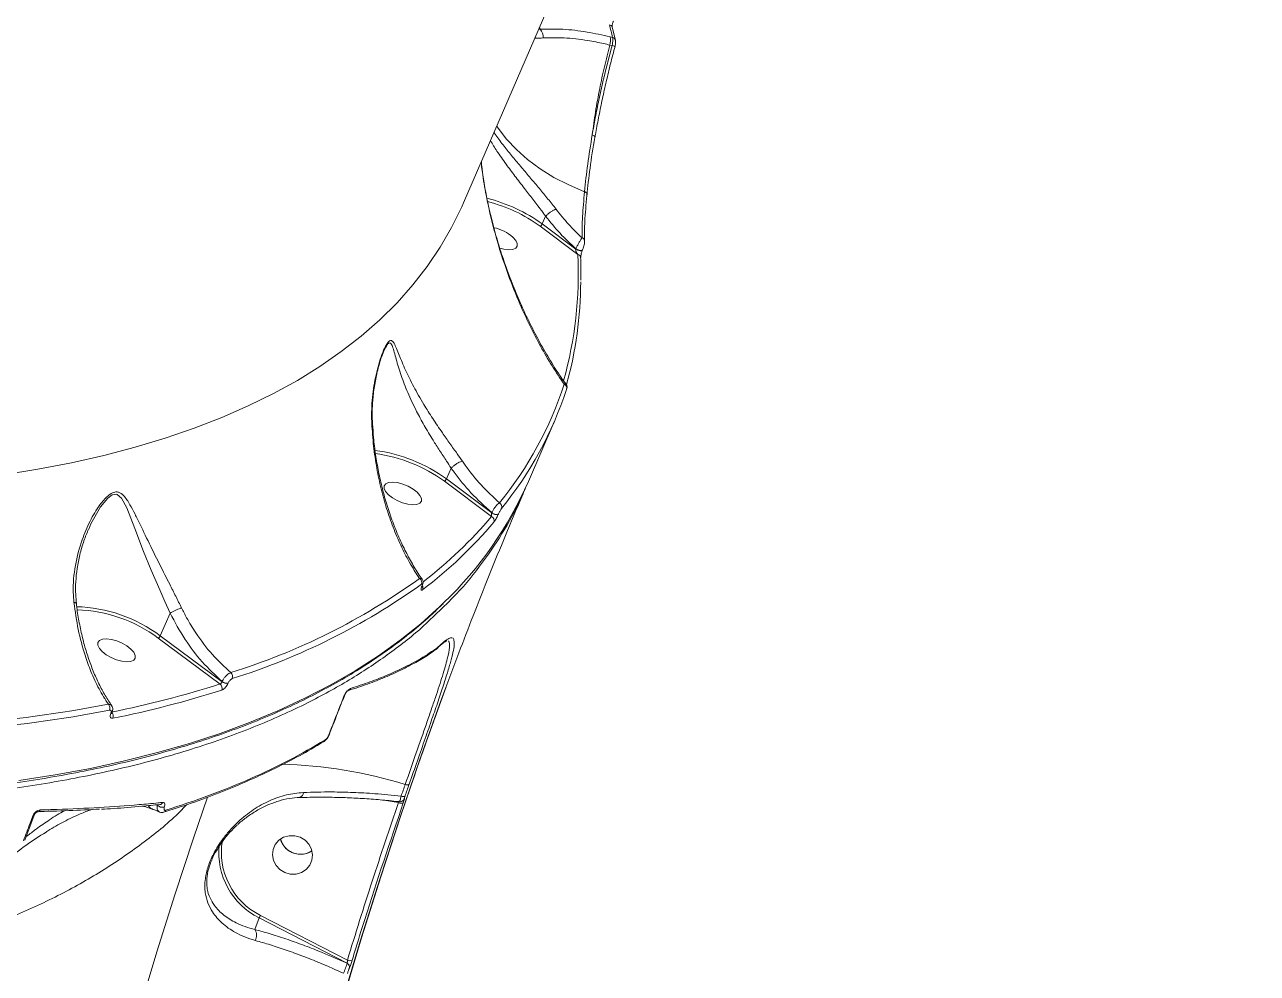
# Model space of a CAD drawing. Header units: millimetres. Extents: x -5550 to 7488, y -4093 to 4627.
# Drawn here: x -2900.5 to -2625.3, y 110.6 to 322.3 of the extents above; entities that cross this region are included whole.
import ezdxf

# ---------------------------------------------------------------- set-up
doc = ezdxf.new("R2010")
doc.units = ezdxf.units.MM
doc.layers.add('DIKOM_ОБЪЕКТ', color=7, linetype='Continuous')

msp = doc.modelspace()

# ---------------------------------------------------------------- linework, layer by layer
at = {"layer": 'DIKOM_ОБЪЕКТ', "color": 7, "linetype": 'Continuous', "lineweight": 15}
for p, q in [((-2802.568, 282.504), (-2686.116, 551.396)), ((-2785.439, 321.268), (-2785.788, 321.249)), ((-2785.439, 321.268), (-2785.586, 321.714)), ((-2769.268, 319.439), (-2769.818, 319.574)), ((-2768.654, 318.85), (-2769.384, 321.72)), ((-2769.906, 317.745), (-2769.4, 317.621)), ((-2768.753, 317.447), (-2768.749, 317.446)), ((-2784.22, 279.536), (-2784.961, 277.825)), ((-2784.215, 279.543), (-2784.22, 279.536)), ((-2785.432, 277.329), (-2777.041, 271.049)), ((-2777.497, 272.239), (-2784.961, 277.825)), ((-2775.533, 274.032), (-2775.527, 274.683)), ((-2777.466, 272.311), (-2777.497, 272.239)), ((-2775.988, 272.003), (-2775.957, 272.075)), ((-2775.957, 272.075), (-2775.941, 272.169)), ((-2820.423, 249.274), (-2820.349, 249.424)), ((-2788.052, 220.401), (-2782.312, 233.655)), ((-2805.305, 223.365), (-2806.361, 220.926)), ((-2805.301, 223.37), (-2805.305, 223.365)), ((-2806.832, 220.429), (-2796.299, 212.582)), ((-2796.246, 213.39), (-2806.361, 220.926)), ((-2796.234, 213.417), (-2796.246, 213.39)), ((-2794.768, 213.11), (-2794.756, 213.137)), ((-2811.825, 197.01), (-2811.862, 196.925)), ((-2811.792, 197.01), (-2811.755, 197.096)), ((-2868.052, 190.975), (-2870.238, 185.928)), ((-2870.708, 185.431), (-2856.887, 175.188)), ((-2856.447, 175.707), (-2870.238, 185.928)), ((-2806.328, 184.782), (-2806.294, 184.777)), ((-2808.287, 183.378), (-2808.297, 183.37)), ((-2808.201, 183.45), (-2808.287, 183.378)), ((-2856.427, 175.753), (-2856.447, 175.707)), ((-2855.117, 175.34), (-2855.097, 175.385)), ((-2881.254, 168.648), (-2881.283, 168.583)), ((-2881.048, 168.735), (-2881.019, 168.801)), ((-2833.809, 162.291), (-2833.791, 162.302)), ((-2820.361, 149.267), (-2817.05, 148.729)), ((-2815.741, 149.634), (-2815.798, 149.503)), ((-2815.744, 149.627), (-2815.798, 149.503)), ((-2815.741, 149.634), (-2815.744, 149.627)), ((-2900.515, 140.349), (-2898.409, 145.956)), ((-2869.484, 146.56), (-2869.466, 146.565)), ((-2849.111, 120.412), (-2848.141, 122.992)), ((-2848.141, 122.992), (-2828.555, 112.911)), ((-2828.477, 113.574), (-2847.865, 123.553)), ((-2828.555, 112.911), (-2828.559, 112.904)), ((-2828.055, 111.754), (-2828.051, 111.761))]:
    msp.add_line(p, q, dxfattribs=at)
at = {"layer": 'DIKOM_ОБЪЕКТ', "color": 7, "linetype": 'Continuous', "lineweight": 15, "flags": 128}
for points in [[(-2775.545, 285.03), (-2779.048, 286.523), (-2782.352, 288.224), (-2785.424, 290.119), (-2788.235, 292.187), (-2790.756, 294.408), (-2792.962, 296.761), (-2794.832, 299.222), (-2795.131, 299.674)], [(-2773.816, 297.715), (-2773.652, 297.656), (-2773.507, 297.587), (-2773.387, 297.512), (-2773.296, 297.433), (-2773.237, 297.352), (-2773.213, 297.274), (-2773.213, 297.273)], [(-2773.213, 297.273), (-2773.225, 297.2), (-2773.271, 297.133)], [(-2775.545, 285.03), (-2775.383, 284.96), (-2775.241, 284.872), (-2775.125, 284.77), (-2775.038, 284.657), (-2774.984, 284.537), (-2774.964, 284.414), (-2774.979, 284.294), (-2775.029, 284.179)], [(-2802.568, 282.504), (-2802.949, 281.639), (-2805.196, 277.062), (-2807.767, 272.632), (-2810.66, 268.352), (-2813.871, 264.227), (-2817.397, 260.26), (-2821.236, 256.455), (-2825.384, 252.815), (-2829.837, 249.345), (-2834.59, 246.046), (-2839.64, 242.923), (-2844.981, 239.977), (-2850.609, 237.212), (-2856.518, 234.631), (-2862.704, 232.236), (-2869.159, 230.028), (-2875.879, 228.011), (-2882.856, 226.185), (-2890.085, 224.553), (-2897.559, 223.116), (-2905.27, 221.876)], [(-2794.429, 272.401), (-2793.561, 272.184), (-2792.469, 272.06), (-2791.56, 272.142), (-2790.906, 272.423), (-2790.561, 272.88), (-2790.552, 273.477), (-2790.881, 274.164), (-2791.521, 274.887)], [(-2775.523, 274.032), (-2775.522, 274.002), (-2775.522, 274)], [(-2777.497, 272.239), (-2777.27, 272.093), (-2777.013, 271.972), (-2776.748, 271.886), (-2776.495, 271.841), (-2776.275, 271.842), (-2776.107, 271.888), (-2776.003, 271.975), (-2775.989, 272)], [(-2777.466, 272.311), (-2777.239, 272.165), (-2776.982, 272.044), (-2776.716, 271.958), (-2776.464, 271.913), (-2776.244, 271.914), (-2776.076, 271.96), (-2775.972, 272.047), (-2775.957, 272.075)], [(-2812.921, 217.988), (-2813.82, 218.688), (-2814.905, 219.308), (-2816.087, 219.797), (-2817.272, 220.117), (-2818.364, 220.241), (-2819.274, 220.159), (-2819.927, 219.878), (-2820.272, 219.421), (-2820.281, 218.824), (-2819.952, 218.137), (-2819.312, 217.414), (-2818.414, 216.714), (-2817.329, 216.094), (-2816.146, 215.605), (-2814.961, 215.285), (-2813.87, 215.161), (-2812.96, 215.243), (-2812.306, 215.524), (-2811.961, 215.981), (-2811.953, 216.578), (-2812.282, 217.266), (-2812.921, 217.988)], [(-2886.216, 209.74), (-2885.732, 210.939), (-2883.592, 214.715), (-2881.977, 216.678), (-2881.007, 217.373), (-2880.115, 217.527), (-2880.104, 217.526), (-2879.859, 217.459), (-2878.876, 216.616), (-2877.726, 214.474), (-2875.916, 209.917), (-2873.955, 204.763), (-2872.247, 200.587), (-2870.374, 196.232), (-2869.215, 193.611), (-2868.049, 190.981), (-2868.048, 190.979), (-2868.048, 190.979)], [(-2806.922, 193.341), (-2807.815, 192.481), (-2812.09, 188.638), (-2816.669, 184.963), (-2821.549, 181.459), (-2826.725, 178.127), (-2832.193, 174.972), (-2837.949, 171.997), (-2843.987, 169.202), (-2850.303, 166.591), (-2856.891, 164.165), (-2863.746, 161.928), (-2870.861, 159.881), (-2878.231, 158.025), (-2885.85, 156.362), (-2893.711, 154.894), (-2901.808, 153.622)], [(-2876.798, 182.991), (-2877.696, 183.691), (-2878.781, 184.31), (-2879.964, 184.8), (-2881.149, 185.119), (-2882.241, 185.243), (-2883.15, 185.162), (-2883.804, 184.881), (-2884.149, 184.423), (-2884.157, 183.827), (-2883.828, 183.139), (-2883.189, 182.416), (-2882.29, 181.716), (-2881.206, 181.097), (-2880.023, 180.607), (-2878.838, 180.287), (-2877.746, 180.163), (-2876.837, 180.245), (-2876.183, 180.526), (-2875.838, 180.984), (-2875.829, 181.58), (-2876.158, 182.268), (-2876.798, 182.991)], [(-2803.571, 182.168), (-2807.58, 171.411), (-2812.277, 158.309), (-2816.833, 145.041), (-2821.245, 131.616), (-2825.512, 118.043), (-2829.628, 104.329), (-2833.593, 90.485), (-2837.403, 76.519), (-2841.056, 62.441), (-2844.549, 48.259), (-2847.881, 33.983), (-2851.048, 19.623), (-2854.05, 5.187), (-2856.883, -9.314), (-2859.547, -23.872), (-2862.039, -38.476), (-2862.907, -43.827)], [(-2862.831, -43.841), (-2861.955, -38.441), (-2859.455, -23.792), (-2856.784, -9.191), (-2853.942, 5.354), (-2850.931, 19.834), (-2847.754, 34.237), (-2844.413, 48.556), (-2840.909, 62.78), (-2837.245, 76.901), (-2833.423, 90.909), (-2829.447, 104.795), (-2825.318, 118.55), (-2821.039, 132.165), (-2816.613, 145.631), (-2812.043, 158.938), (-2807.332, 172.08), (-2806.423, 174.552)], [(-2815.568, 152.787), (-2815.681, 152.463), (-2815.794, 152.139), (-2815.908, 151.815), (-2816.021, 151.491), (-2816.134, 151.167), (-2816.246, 150.843), (-2816.359, 150.519), (-2816.472, 150.194)], [(-2815.589, 150.214), (-2815.476, 150.539), (-2815.363, 150.863), (-2815.25, 151.188), (-2815.137, 151.512), (-2815.024, 151.836), (-2814.911, 152.16), (-2814.797, 152.484), (-2814.684, 152.808)], [(-2859.729, 149.954), (-2862.841, 140.823), (-2866.989, 128.185), (-2871.001, 115.408), (-2874.873, 102.5), (-2878.602, 89.471), (-2882.188, 76.328), (-2885.626, 63.081), (-2888.916, 49.736), (-2892.055, 36.304), (-2895.041, 22.792), (-2897.871, 9.21)], [(-2839.138, 149.872), (-2839.137, 149.872), (-2839.106, 149.875)], [(-2897.731, 146.634), (-2897.724, 146.634), (-2897.71, 146.634)], [(-2836.386, 135.858), (-2836.246, 137.076), (-2836.468, 138.293), (-2837.034, 139.411), (-2837.899, 140.34), (-2838.992, 141.003), (-2840.226, 141.347), (-2841.499, 141.345), (-2842.709, 140.996), (-2843.757, 140.329), (-2844.56, 139.398), (-2845.051, 138.278), (-2845.192, 137.06), (-2844.97, 135.842), (-2844.404, 134.724), (-2843.539, 133.796), (-2842.445, 133.133), (-2841.212, 132.788), (-2839.939, 132.791), (-2838.729, 133.14), (-2837.68, 133.806), (-2836.878, 134.738), (-2836.386, 135.858)]]:
    msp.add_lwpolyline(points, dxfattribs=at)
at = {"layer": 'DIKOM_ОБЪЕКТ', "color": 7, "linetype": 'Continuous', "lineweight": 15}
for centre, radius, start, end in [((-2903.284, 286.894), 137.911, 13.64965, 14.87129), ((-2770.172, 321.486), 0.823, 16.55164, 77.37905), ((-2787.298, 319.571), 2.517, 354.43889, 42.38877), ((-2773.496, 318.834), 3.752, 343.12386, 11.36744), ((-2769.45, 318.635), 0.825, 15.02023, 77.25793), ((-2757.751, 359.517), 43.485, 254.46167, 255.34456), ((-2805.917, 248.79), 35.807, 54.17993, 76.12138), ((-2805.764, 249.144), 34.753, 54.19452, 75.68279), ((-2797.687, 267.793), 9.4, 49.00068, 78.17628), ((-2776.376, 273.952), 0.857, 5.37005, 70.96094), ((-2866.48, 266.781), 89.541, 344.50004, 2.73217), ((-2777.284, 270.196), 0.887, 4.43836, 74.14425), ((-2864.99, 265.406), 88.607, 344.69082, 359.69418), ((-2857.663, 267.273), 81.571, 320.69721, 342.00241), ((-2857.33, 266.151), 81.747, 320.69667, 342.00327), ((-2780.447, 241.22), 0.924, 339.31632, 66.76911), ((-2826.818, 192.884), 34.711, 53.88875, 82.5589), ((-2826.676, 193.218), 33.678, 53.89818, 82.46603), ((-2866.163, 254.761), 85.334, 313.96498, 336.25561), ((-2795.016, 214.719), 1.004, 339.69418, 61.84432), ((-2871.051, 275.569), 97.751, 307.4999, 319.88206), ((-2796.722, 211.66), 1.015, 339.93106, 65.38498), ((-2795.292, 214.383), 1.377, 226.17334, 292.37195), ((-2795.281, 214.409), 1.376, 226.15793, 292.38397), ((-2870.893, 274.631), 98.249, 307.06633, 319.87364), ((-2898.711, 319.122), 148.153, 287.35918, 305.64401), ((-2812.945, 197.825), 1.065, 339.57474, 57.69443), ((-2898.473, 318.116), 148.479, 287.35913, 305.64409), ((-2811.977, 197.09), 0.202, 305.031, 336.60026), ((-2811.951, 197.184), 0.215, 305.93309, 335.66262), ((-2812.599, 196.605), 0.997, 338.16991, 31.28102), ((-2889.714, 160.028), 32.406, 53.05828, 88.67528), ((-2889.701, 160.019), 31.726, 53.22539, 88.3831), ((-2809.164, 183.775), 0.963, 304.23956, 335.65982), ((-2809.15, 183.746), 0.932, 306.3155, 336.20515), ((-2809.003, 183.788), 0.87, 314.36235, 337.10877), ((-3625.343, -822.156), 1000, 0, 90), ((-2855.262, 176.824), 1.169, 338.71884, 49.84583), ((-2926.178, 393.311), 228.864, 281.34829, 287.62346), ((-2925.977, 392.545), 229.486, 281.34945, 287.62254), ((-2857.591, 174.254), 1.169, 338.64256, 53.02526), ((-2855.357, 177.063), 1.74, 231.20656, 277.93595), ((-2855.337, 177.109), 1.74, 231.21096, 277.93155), ((-2828.565, 174.577), 0.891, 287.31146, 334.39929), ((-2945.616, 511.31), 346.569, 269.67698, 280.60507), ((-2882.703, 169.787), 1.232, 338.12071, 45.17604), ((-2829.316, 172.869), 0.276, 303.57094, 334.56294), ((-2945.481, 510.733), 347.338, 269.67688, 280.60484), ((-2881.307, 168.877), 0.295, 274.74932, 331.57955), ((-2881.279, 168.943), 0.296, 274.77245, 330.75123), ((-2881.965, 168.004), 1.237, 338.28093, 40.13138), ((-2834.199, 162.96), 0.774, 301.83082, 338.80738), ((-2832.807, 163.897), 0.248, 302.01141, 334.17671), ((-2845.754, 54.165), 103.138, 72.98144, 88.55671), ((-2815.145, 153.603), 0.919, 242.65003, 300.13153), ((-2870.435, 149.095), 0.816, 274.95329, 336.27094), ((-2839.555, 151.062), 1.269, 290.72942, 356.88805), ((-2816.467, 149.743), 1.169, 240.10972, 293.25396), ((-2816.048, 151.018), 0.926, 242.79742, 299.73902), ((-2898.701, 146.1), 0.324, 274.89675, 334.3915), ((-2897.759, 147.397), 0.765, 273.65453, 336.80197), ((-2871.589, 148.594), 1.373, 203.80199, 249.63219), ((-2869.717, 149.331), 1.653, 223.7688, 283.2349), ((-2869.697, 147.251), 0.724, 288.56298, 340.67734), ((-2840.934, 137.53), 16.227, 173.74694, 243.6293), ((-2840.938, 137.605), 15.666, 170.1642, 243.75564), ((-2841.127, 119.897), 7.666, 151.51703, 156.19286), ((-2851.236, 119.111), 2.492, 332.52924, 31.48245), ((-2829.007, 112.022), 0.989, 344.26454, 63.06398), ((-2829.003, 112.03), 0.989, 344.25845, 63.05015), ((-2827.921, 114.643), 1.204, 242.50891, 294.48848)]:
    msp.add_arc(centre, radius, start, end, dxfattribs=at)
for points, knots in [([(-2769.381, 321.711), (-2769.382, 321.716), (-2769.384, 321.727), (-2769.389, 321.818), (-2769.382, 321.983), (-2769.35, 322.238), (-2769.279, 322.561), (-2769.188, 322.86), (-2769.125, 323.008), (-2769.101, 323.063)], [0, 0, 0, 0, 0.0870222, 0.1928359, 0.3201211, 0.4883309, 0.6760748, 0.8805202, 1, 1, 1, 1]), ([(-2786.618, 319.331), (-2786.549, 319.321), (-2785.997, 319.24), (-2785.355, 319.286), (-2784.793, 319.327)], [0, 0, 0, 0, 0.1253695, 1, 1, 1, 1]), ([(-2769.818, 319.574), (-2771.547, 319.956), (-2775.201, 320.765), (-2780.53, 321.377), (-2783.787, 321.305), (-2785.439, 321.268)], [0, 0, 0, 0, 0.3069761, 0.6484723, 1, 1, 1, 1]), ([(-2784.793, 319.327), (-2783.266, 319.371), (-2780.166, 319.459), (-2775.495, 318.909), (-2772.008, 318.246), (-2770.349, 317.851), (-2769.906, 317.745)], [0, 0, 0, 0, 0.3414949, 0.6929956, 0.9180099, 1, 1, 1, 1]), ([(-2769.268, 319.439), (-2769.26, 319.407), (-2769.221, 319.255), (-2769.198, 318.886), (-2769.248, 318.28), (-2769.349, 317.841), (-2769.4, 317.621)], [0, 0, 0, 0, 0.0819359, 0.3881001, 0.6939517, 1, 1, 1, 1]), ([(-3422.927, 317.776), (-3419.594, 315.306), (-3410.615, 308.652), (-3395.372, 297.996), (-3377.084, 285.915), (-3357.98, 274.026), (-3338.107, 262.38), (-3317.514, 251.023), (-3296.654, 240.205), (-3275.605, 229.951), (-3254.448, 220.271), (-3232.838, 211.01), (-3210.832, 202.217), (-3188.499, 193.935), (-3166.329, 186.347), (-3144.396, 179.462), (-3122.765, 173.275), (-3101.083, 167.684), (-3079.426, 162.736), (-3057.87, 158.463), (-3036.891, 154.96), (-3016.546, 152.221), (-2996.879, 150.223), (-2977.569, 148.933), (-2958.702, 148.387), (-2940.354, 148.605), (-2922.929, 149.583), (-2906.466, 151.298), (-2890.981, 153.715), (-2876.221, 156.871), (-2862.271, 160.79), (-2849.198, 165.474), (-2837.801, 170.597), (-2827.92, 176.016), (-2819.448, 181.636), (-2812.751, 186.803), (-2809.234, 190.278), (-2807.949, 191.548)], [0, 0, 0, 0, 0.0172867, 0.0465704, 0.0758765, 0.1051603, 0.1352946, 0.1654535, 0.1955878, 0.2248713, 0.2541776, 0.2834612, 0.3135956, 0.3437544, 0.3738887, 0.403172, 0.4324779, 0.4617614, 0.4918952, 0.5220535, 0.5521876, 0.5814711, 0.6107773, 0.6400606, 0.670195, 0.7003536, 0.7304878, 0.7597712, 0.7890773, 0.8183608, 0.8484949, 0.8786536, 0.9087878, 0.9342738, 0.9597896, 0.9853053, 1, 1, 1, 1]), ([(-2773.816, 297.715), (-2773.588, 299.397), (-2773.128, 302.782), (-2772.196, 307.879), (-2771.134, 312.891), (-2770.316, 316.122), (-2769.906, 317.745)], [0, 0, 0, 0, 0.2598572, 0.5228367, 0.760229, 1, 1, 1, 1]), ([(-2769.4, 317.621), (-2770.1, 314.947), (-2771.161, 310.895), (-2772.334, 305.527), (-2773.139, 301.539), (-2773.593, 298.978), (-2773.816, 297.715)], [0, 0, 0, 0, 0.395167, 0.5986732, 0.8021659, 1, 1, 1, 1]), ([(-2773.176, 297.271), (-2773.148, 297.439), (-2772.922, 298.803), (-2772.418, 301.475), (-2771.656, 305.271), (-2770.802, 309.152), (-2769.861, 313.066), (-2769.16, 315.838), (-2768.754, 317.287), (-2768.712, 317.435)], [0, 0, 0, 0, 0.0264645, 0.2151998, 0.4052367, 0.5961287, 0.7873677, 0.9782491, 1, 1, 1, 1]), ([(-2768.801, 317.269), (-2768.767, 317.386), (-2768.677, 317.697), (-2768.58, 318.251), (-2768.631, 318.635), (-2768.658, 318.846)], [0, 0, 0, 0, 0.2123037, 0.566779, 1, 1, 1, 1]), ([(-2781.903, 281.131), (-2782.494, 281.884), (-2783.692, 283.411), (-2785.628, 285.746), (-2787.609, 288.092), (-2789.634, 290.473), (-2791.637, 292.859), (-2793.582, 295.276), (-2794.983, 297.089), (-2795.607, 298.039), (-2795.747, 298.252)], [0, 0, 0, 0, 0.1206338, 0.2445027, 0.3706882, 0.4997696, 0.6421406, 0.7876357, 0.952267, 1, 1, 1, 1]), ([(-2773.816, 297.715), (-2774.176, 295.487), (-2774.904, 290.978), (-2775.329, 287.028), (-2775.545, 285.03)], [0, 0, 0, 0, 0.4941641, 1, 1, 1, 1]), ([(-2796.536, 296.431), (-2796.075, 295.663), (-2795.079, 294.004), (-2793.191, 291.332), (-2791.094, 288.532), (-2789.07, 285.91), (-2787.084, 283.36), (-2785.639, 281.453), (-2784.684, 280.193), (-2784.361, 279.725), (-2784.216, 279.543), (-2784.215, 279.543)], [0, 0, 0, 0, 0.1613488, 0.3486098, 0.5042715, 0.6598063, 0.7919731, 0.9240538, 0.9689897, 0.9999322, 1, 1, 1, 1]), ([(-2775.029, 284.179), (-2774.816, 286.17), (-2774.385, 290.2), (-2773.646, 294.804), (-2773.271, 297.133)], [0, 0, 0, 0, 0.4941774, 1, 1, 1, 1]), ([(-2798.571, 291.732), (-2798.544, 291.387), (-2798.377, 289.259), (-2797.748, 285.516), (-2796.76, 280.527), (-2795.126, 274.085), (-2792.9, 267.157), (-2790.201, 260.393), (-2787.767, 255.104), (-2785.37, 250.497), (-2782.824, 246.111), (-2780.997, 243.417), (-2780.083, 242.069)], [0, 0, 0, 0, 0.0168019, 0.1036768, 0.1898139, 0.2759766, 0.4511578, 0.5834953, 0.6869938, 0.7904933, 0.8952459, 1, 1, 1, 1]), ([(-2779.659, 242.064), (-2780.032, 242.573), (-2781.242, 244.227), (-2783.191, 247.31), (-2785.518, 251.317), (-2787.764, 255.646), (-2789.839, 260.074), (-2791.753, 264.649), (-2793.459, 269.259), (-2794.982, 274.009), (-2796.268, 278.727), (-2797.286, 283.183), (-2798.036, 287.277), (-2798.462, 290.005), (-2798.596, 291.435), (-2798.614, 291.632)], [0, 0, 0, 0, 0.0411083, 0.1334991, 0.2279612, 0.3244852, 0.4230749, 0.5113762, 0.604995, 0.6944351, 0.7799367, 0.8622309, 0.9296943, 0.9903168, 1, 1, 1, 1]), ([(-2775.545, 285.03), (-2775.712, 283.115), (-2776.052, 279.236), (-2776.082, 276.266), (-2776.097, 274.762)], [0, 0, 0, 0, 0.4937301, 1, 1, 1, 1]), ([(-2775.571, 274.403), (-2775.557, 275.679), (-2775.527, 278.494), (-2775.205, 282.169), (-2775.029, 284.179)], [0, 0, 0, 0, 0.4529582, 1, 1, 1, 1]), ([(-2784.215, 279.543), (-2784.06, 279.703), (-2783.763, 280.009), (-2783.201, 280.452), (-2782.65, 280.811), (-2782.227, 281.023), (-2781.996, 281.105), (-2781.917, 281.127), (-2781.903, 281.131)], [0, 0, 0, 0, 0.2351048, 0.4472023, 0.6592715, 0.8713703, 0.9763828, 1, 1, 1, 1]), ([(-2776.097, 274.762), (-2777.117, 275.735), (-2779.17, 277.691), (-2780.989, 279.98), (-2781.903, 281.131)], [0, 0, 0, 0, 0.4973122, 1, 1, 1, 1]), ([(-2784.22, 279.536), (-2783.174, 278.234), (-2781.069, 275.613), (-2778.672, 273.416), (-2777.466, 272.311)], [0, 0, 0, 0, 0.4967596, 1, 1, 1, 1]), ([(-2785.432, 277.329), (-2785.425, 277.331), (-2785.403, 277.338), (-2785.344, 277.364), (-2785.25, 277.43), (-2785.135, 277.545), (-2785.031, 277.683), (-2784.984, 277.777), (-2784.961, 277.825)], [0, 0, 0, 0, 0.0459186, 0.1413936, 0.356095, 0.5706735, 0.7855327, 1, 1, 1, 1]), ([(-2776.097, 274.762), (-2776.18, 274.637), (-2776.347, 274.388), (-2776.695, 273.794), (-2777.054, 273.136), (-2777.314, 272.625), (-2777.436, 272.372), (-2777.466, 272.311)], [0, 0, 0, 0, 0.2421019, 0.4844636, 0.7176672, 0.9314141, 1, 1, 1, 1]), ([(-2775.898, 272.236), (-2775.868, 272.309), (-2775.781, 272.525), (-2775.667, 272.935), (-2775.56, 273.454), (-2775.514, 273.792), (-2775.523, 273.986), (-2775.524, 274)], [0, 0, 0, 0, 0.1192068, 0.352872, 0.6126611, 0.9716805, 1, 1, 1, 1]), ([(-2777.497, 272.239), (-2777.504, 272.218), (-2777.519, 272.174), (-2777.525, 272.059), (-2777.495, 271.872), (-2777.396, 271.602), (-2777.24, 271.311), (-2777.105, 271.133), (-2777.041, 271.049)], [0, 0, 0, 0, 0.0437526, 0.0954406, 0.2159794, 0.4188111, 0.7240693, 1, 1, 1, 1]), ([(-2776.399, 270.27), (-2776.4, 270.287), (-2776.401, 270.337), (-2776.385, 270.563), (-2776.325, 270.92), (-2776.222, 271.339), (-2776.114, 271.682), (-2776.032, 271.903), (-2775.995, 271.984), (-2775.988, 272)], [0, 0, 0, 0, 0.1005893, 0.2831153, 0.524932, 0.7134145, 0.8572577, 0.9731327, 1, 1, 1, 1]), ([(-2776.345, 265.251), (-2776.333, 266.479), (-2776.317, 268.139), (-2776.383, 269.826), (-2776.4, 270.264)], [0, 0, 0, 0, 0.7399905, 1, 1, 1, 1]), ([(-2802.807, 224.909), (-2803.183, 225.446), (-2804.094, 226.746), (-2805.614, 228.874), (-2807.485, 231.53), (-2809.483, 234.472), (-2811.685, 237.948), (-2813.769, 241.615), (-2815.577, 245.324), (-2816.735, 248.116), (-2817.5, 250.07), (-2818.03, 251.224), (-2818.523, 251.862), (-2819.069, 251.831), (-2819.701, 251.093), (-2820.428, 249.618), (-2821.148, 247.657), (-2822.03, 244.591), (-2822.823, 240.412), (-2823.122, 236.325), (-2823.047, 233.944), (-2823.028, 233.334)], [0, 0, 0, 0, 0.0311471, 0.0753854, 0.120735, 0.1821148, 0.2453881, 0.3302579, 0.4176073, 0.5065781, 0.5523806, 0.5980984, 0.6383973, 0.6670931, 0.6962045, 0.7286734, 0.7668127, 0.8059862, 0.8877655, 0.9712473, 1, 1, 1, 1]), ([(-2820.349, 249.424), (-2820.156, 249.851), (-2819.804, 250.631), (-2819.428, 251.09), (-2819.108, 251.315), (-2818.76, 251.259), (-2818.39, 250.492), (-2818.007, 249.231), (-2817.441, 247.106), (-2816.548, 244.143), (-2815.055, 240.225), (-2813.294, 236.467), (-2811.352, 232.888), (-2809.585, 229.954), (-2807.889, 227.268), (-2806.471, 225.21), (-2805.687, 223.853), (-2805.302, 223.371), (-2805.301, 223.37)], [0, 0, 0, 0, 0.0374327, 0.0683723, 0.0744772, 0.1115172, 0.1654793, 0.2274118, 0.2894594, 0.4173628, 0.5375129, 0.6603487, 0.7465074, 0.8347488, 0.8957, 0.9579741, 0.9999654, 1, 1, 1, 1]), ([(-2822.853, 233.232), (-2822.892, 233.992), (-2822.988, 235.835), (-2822.822, 238.768), (-2822.413, 242.018), (-2821.838, 244.808), (-2821.251, 246.962), (-2820.802, 248.331), (-2820.527, 249.006), (-2820.417, 249.274)], [0, 0, 0, 0, 0.1341477, 0.3251332, 0.5216078, 0.7227626, 0.842474, 0.9375358, 1, 1, 1, 1]), ([(-3303.626, 245.246), (-3301.843, 244.334), (-3296.673, 241.687), (-3288.043, 237.39), (-3277.713, 232.394), (-3267.304, 227.515), (-3256.825, 222.756), (-3246.283, 218.121), (-3235.687, 213.612), (-3225.043, 209.235), (-3214.361, 204.99), (-3203.649, 200.883), (-3192.914, 196.915), (-3182.164, 193.09), (-3171.408, 189.411), (-3160.653, 185.881), (-3149.908, 182.502), (-3139.181, 179.276), (-3128.48, 176.207), (-3117.812, 173.296), (-3107.186, 170.546), (-3096.61, 167.959), (-3086.092, 165.536), (-3075.639, 163.28), (-3065.26, 161.192), (-3054.962, 159.275), (-3044.753, 157.528), (-3034.641, 155.954), (-3024.632, 154.554), (-3014.736, 153.329), (-3004.958, 152.279), (-2995.307, 151.406), (-2985.79, 150.711), (-2976.413, 150.194), (-2967.184, 149.855), (-2958.11, 149.694), (-2949.197, 149.713), (-2940.453, 149.91), (-2931.883, 150.286), (-2923.494, 150.841), (-2915.293, 151.574), (-2907.285, 152.485), (-2899.477, 153.573), (-2891.875, 154.837), (-2884.483, 156.277), (-2877.308, 157.892), (-2870.356, 159.68), (-2863.631, 161.641), (-2857.138, 163.772), (-2850.884, 166.073), (-2844.872, 168.541), (-2839.106, 171.175), (-2833.593, 173.974), (-2828.336, 176.934), (-2823.339, 180.054), (-2818.605, 183.329), (-2814.147, 186.765), (-2810.303, 190.014), (-2808.068, 192.185), (-2807.123, 193.102)], [0, 0, 0, 0, 0.0093527, 0.0271224, 0.0448922, 0.0626619, 0.0804318, 0.0982017, 0.1159714, 0.133741, 0.151511, 0.1692809, 0.1870509, 0.2048207, 0.2225907, 0.2403613, 0.2581319, 0.2759024, 0.2936736, 0.3114446, 0.329216, 0.3469881, 0.3647602, 0.3825327, 0.4003057, 0.4180794, 0.4358532, 0.4536276, 0.4714028, 0.4891785, 0.5069547, 0.5247319, 0.5425096, 0.5602879, 0.5780673, 0.5958473, 0.6136284, 0.63141, 0.6491928, 0.6669766, 0.684761, 0.7025465, 0.7203328, 0.7381198, 0.7559076, 0.7736956, 0.791484, 0.8092722, 0.8270599, 0.8448465, 0.8626315, 0.8804144, 0.8981938, 0.9159693, 0.9337396, 0.9515036, 0.9692605, 0.9870089, 1, 1, 1, 1]), ([(-2779.641, 242.076), (-2779.648, 242.095), (-2779.688, 242.203), (-2779.854, 242.184), (-2780.029, 242.096), (-2780.083, 242.069)], [0, 0, 0, 0, 0.13353, 0.7354487, 1, 1, 1, 1]), ([(-2779.558, 240.961), (-2779.544, 241.004), (-2779.507, 241.119), (-2779.476, 241.23), (-2779.446, 241.414), (-2779.444, 241.61), (-2779.488, 241.852), (-2779.584, 242.008), (-2779.635, 242.092)], [0, 0, 0, 0, 0.1647838, 0.4319667, 0.5494552, 0.6636527, 0.8215165, 1, 1, 1, 1]), ([(-3376.513, 232.11), (-3371.342, 228.786), (-3361.002, 222.14), (-3344.91, 212.451), (-3328.421, 202.995), (-3310.938, 193.496), (-3292.524, 184.046), (-3273.2, 174.726), (-3253.436, 165.788), (-3233.282, 157.289), (-3212.8, 149.273), (-3192.655, 142.003), (-3172.915, 135.471), (-3153.637, 129.655), (-3134.288, 124.391), (-3114.933, 119.729), (-3095.641, 115.701), (-3076.426, 112.328), (-3057.375, 109.657), (-3038.474, 107.712), (-3020.024, 106.547), (-3002.46, 106.178), (-2985.887, 106.559), (-2970.308, 107.622), (-2955.275, 109.385), (-2940.864, 111.867), (-2927.139, 115.068), (-2914.477, 118.893), (-2902.876, 123.29), (-2892.319, 128.209), (-2882.536, 133.735), (-2873.702, 139.931), (-2867.639, 144.804), (-2864.871, 147.752), (-2864.405, 148.248)], [0, 0, 0, 0, 0.0290611, 0.0581217, 0.0874721, 0.1168222, 0.149268, 0.1817389, 0.2141842, 0.2475864, 0.2810158, 0.3144171, 0.3458425, 0.3772909, 0.4087157, 0.4410475, 0.4734053, 0.5057366, 0.5392378, 0.5727389, 0.6067209, 0.6407033, 0.6726199, 0.7045617, 0.7364787, 0.7693259, 0.8021996, 0.8350472, 0.8663867, 0.897749, 0.9290887, 0.9612736, 0.9934829, 1, 1, 1, 1]), ([(-2823.028, 233.334), (-2822.917, 231.641), (-2822.693, 228.232), (-2821.956, 223.365), (-2820.975, 218.708), (-2819.753, 214.311), (-2818.29, 210.088), (-2816.596, 206.1), (-2814.642, 202.236), (-2813.152, 199.927), (-2812.376, 198.725)], [0, 0, 0, 0, 0.1236823, 0.2488953, 0.3689549, 0.490741, 0.6125449, 0.7380536, 0.8635704, 1, 1, 1, 1]), ([(-2822.867, 233.224), (-2822.864, 233.228), (-2822.839, 233.259), (-2822.914, 233.296), (-2823.001, 233.325), (-2823.028, 233.334)], [0, 0, 0, 0, 0.0994856, 0.7231646, 1, 1, 1, 1]), ([(-2811.755, 198.56), (-2811.826, 198.655), (-2812.531, 199.593), (-2813.769, 201.616), (-2815.449, 204.631), (-2816.988, 207.896), (-2818.389, 211.357), (-2819.628, 214.984), (-2820.683, 218.724), (-2821.545, 222.519), (-2822.2, 226.335), (-2822.646, 229.897), (-2822.784, 232.209), (-2822.844, 233.225)], [0, 0, 0, 0, 0.0116832, 0.1157061, 0.2200419, 0.324565, 0.4291373, 0.5335498, 0.6359239, 0.7356409, 0.8324519, 0.9263576, 1, 1, 1, 1]), ([(-2805.305, 223.365), (-2805.088, 223.058), (-2803.711, 221.121), (-2800.826, 217.566), (-2797.819, 214.849), (-2796.234, 213.417)], [0, 0, 0, 0, 0.0814762, 0.5156588, 1, 1, 1, 1]), ([(-2802.807, 224.909), (-2802.822, 224.906), (-2802.942, 224.884), (-2803.235, 224.787), (-2803.745, 224.535), (-2804.31, 224.184), (-2804.864, 223.776), (-2805.156, 223.506), (-2805.301, 223.37)], [0, 0, 0, 0, 0.025977, 0.209596, 0.4071865, 0.6048303, 0.8024182, 1, 1, 1, 1]), ([(-2794.542, 215.604), (-2795.933, 216.9), (-2798.66, 219.442), (-2801.298, 222.748), (-2802.6, 224.612), (-2802.807, 224.909)], [0, 0, 0, 0, 0.466535, 0.9150106, 1, 1, 1, 1]), ([(-2806.832, 220.429), (-2806.824, 220.432), (-2806.802, 220.439), (-2806.743, 220.467), (-2806.65, 220.531), (-2806.535, 220.646), (-2806.431, 220.784), (-2806.385, 220.878), (-2806.361, 220.926)], [0, 0, 0, 0, 0.0535795, 0.1414289, 0.3560318, 0.5706536, 0.7855342, 1, 1, 1, 1]), ([(-2865.495, 192.167), (-2865.928, 193.039), (-2866.803, 194.799), (-2868.437, 198.006), (-2870.341, 201.754), (-2872.581, 206.271), (-2874.402, 210.06), (-2875.885, 213.121), (-2877.065, 215.356), (-2878.204, 217.134), (-2879.242, 217.913), (-2880.096, 218.076), (-2880.896, 217.935), (-2882.254, 216.998), (-2884.056, 214.862), (-2886.016, 211.508), (-2887.943, 206.968), (-2889.359, 201.641), (-2889.795, 196.903), (-2889.566, 194.145), (-2889.506, 193.418)], [0, 0, 0, 0, 0.0440594, 0.0889557, 0.162484, 0.2382048, 0.3352443, 0.385265, 0.4352586, 0.4935526, 0.5321359, 0.5402075, 0.5665594, 0.5927407, 0.6382703, 0.7076019, 0.778724, 0.8710053, 0.9660358, 1, 1, 1, 1]), ([(-2807.949, 191.548), (-2806.945, 192.484), (-2803.606, 195.603), (-2798.896, 201.323), (-2793.83, 208.688), (-2790.567, 214.558), (-2789.118, 218.047), (-2788.786, 218.844)], [0, 0, 0, 0, 0.1170032, 0.389422, 0.6549822, 0.9211428, 1, 1, 1, 1]), ([(-2803.584, 182.118), (-2802.531, 184.877), (-2800.294, 190.741), (-2796.824, 199.473), (-2793.198, 208.333), (-2790.496, 214.743), (-2789.005, 218.194), (-2788.734, 218.822)], [0, 0, 0, 0, 0.2170877, 0.4613254, 0.7043809, 0.9462058, 1, 1, 1, 1]), ([(-2794.542, 215.604), (-2794.635, 215.54), (-2794.837, 215.403), (-2795.212, 215.01), (-2795.6, 214.511), (-2795.962, 213.956), (-2796.143, 213.598), (-2796.234, 213.417)], [0, 0, 0, 0, 0.1847986, 0.3988242, 0.6012667, 0.7990344, 1, 1, 1, 1]), ([(-2796.246, 213.39), (-2796.26, 213.352), (-2796.279, 213.304), (-2796.307, 213.194), (-2796.332, 213.056), (-2796.342, 212.873), (-2796.331, 212.708), (-2796.309, 212.623), (-2796.299, 212.582)], [0, 0, 0, 0, 0.1271739, 0.1624872, 0.3402994, 0.5454201, 0.7831356, 1, 1, 1, 1]), ([(-2795.769, 211.312), (-2795.72, 211.375), (-2795.615, 211.51), (-2795.407, 211.845), (-2795.179, 212.254), (-2794.954, 212.696), (-2794.83, 212.972), (-2794.768, 213.11)], [0, 0, 0, 0, 0.189018, 0.4045245, 0.6068288, 0.8033812, 1, 1, 1, 1]), ([(-2794.756, 213.137), (-2794.714, 213.231), (-2794.63, 213.418), (-2794.477, 213.719), (-2794.32, 214), (-2794.178, 214.232), (-2794.107, 214.326), (-2794.074, 214.37)], [0, 0, 0, 0, 0.1951507, 0.390187, 0.5933176, 0.811129, 1, 1, 1, 1]), ([(-2888.936, 193.187), (-2889.01, 193.839), (-2889.19, 195.442), (-2889.143, 198.05), (-2888.846, 201.022), (-2888.221, 204.084), (-2887.38, 207.04), (-2886.603, 208.892), (-2886.243, 209.751)], [0, 0, 0, 0, 0.1150022, 0.282916, 0.4593005, 0.642636, 0.8342535, 1, 1, 1, 1]), ([(-2811.779, 198.541), (-2811.82, 198.599), (-2811.926, 198.75), (-2812.171, 198.763), (-2812.347, 198.73), (-2812.376, 198.725)], [0, 0, 0, 0, 0.3460443, 0.89525, 1, 1, 1, 1]), ([(-2811.756, 197.104), (-2811.698, 197.249), (-2811.589, 197.521), (-2811.543, 197.904), (-2811.586, 198.272), (-2811.713, 198.463), (-2811.764, 198.541)], [0, 0, 0, 0, 0.3072501, 0.5744485, 0.8283208, 1, 1, 1, 1]), ([(-2811.862, 196.925), (-2811.885, 196.868), (-2811.966, 196.672), (-2812.043, 196.395), (-2812.039, 196.17), (-2811.93, 196.077), (-2811.764, 196.178), (-2811.674, 196.234)], [0, 0, 0, 0, 0.0796014, 0.2757143, 0.4707563, 0.7105301, 1, 1, 1, 1]), ([(-2811.947, 197.454), (-2811.886, 197.49), (-2811.777, 197.555), (-2811.708, 197.492), (-2811.708, 197.349), (-2811.757, 197.173), (-2811.809, 197.048), (-2811.825, 197.01)], [0, 0, 0, 0, 0.3025674, 0.5346731, 0.7254546, 0.9170573, 1, 1, 1, 1]), ([(-2811.889, 196.734), (-2811.888, 196.74), (-2811.885, 196.753), (-2811.858, 196.852), (-2811.815, 196.954), (-2811.792, 197.011)], [0, 0, 0, 0, 0.2959996, 0.6044897, 1, 1, 1, 1]), ([(-2889.506, 193.418), (-2889.224, 191.378), (-2888.653, 187.249), (-2887.273, 182.128), (-2885.678, 177.74), (-2883.967, 174.02), (-2882.548, 171.786), (-2881.834, 170.661)], [0, 0, 0, 0, 0.2308698, 0.467173, 0.6265668, 0.81199, 1, 1, 1, 1]), ([(-2889.506, 193.418), (-2889.455, 193.41), (-2889.307, 193.386), (-2889.098, 193.315), (-2888.962, 193.238), (-2888.99, 193.178), (-2888.992, 193.174)], [0, 0, 0, 0, 0.1672784, 0.4859209, 0.9626108, 1, 1, 1, 1]), ([(-2881.071, 170.375), (-2881.314, 170.714), (-2882.085, 171.787), (-2883.267, 173.863), (-2884.604, 176.57), (-2885.798, 179.501), (-2886.839, 182.605), (-2887.72, 185.854), (-2888.412, 189.23), (-2888.827, 191.682), (-2888.958, 193.022), (-2888.973, 193.175)], [0, 0, 0, 0, 0.060902, 0.1931488, 0.3255826, 0.4582651, 0.5909146, 0.7220771, 0.8528028, 0.9831292, 1, 1, 1, 1]), ([(-2868.048, 190.979), (-2868.049, 190.979), (-2868.051, 190.977), (-2868.052, 190.975), (-2868.052, 190.975)], [0, 0, 0, 0, 0.6147935, 1, 1, 1, 1]), ([(-2868.052, 190.975), (-2866.987, 188.994), (-2864.901, 185.118), (-2860.956, 179.966), (-2857.949, 177.169), (-2856.427, 175.753)], [0, 0, 0, 0, 0.3403217, 0.6660435, 1, 1, 1, 1]), ([(-2865.495, 192.167), (-2865.519, 192.16), (-2865.61, 192.133), (-2865.867, 192.047), (-2866.327, 191.865), (-2866.935, 191.587), (-2867.547, 191.276), (-2867.881, 191.078), (-2868.048, 190.979)], [0, 0, 0, 0, 0.0380573, 0.1491853, 0.3619187, 0.5745885, 0.7873178, 1, 1, 1, 1]), ([(-2854.508, 177.717), (-2855.911, 179.022), (-2858.751, 181.666), (-2861.962, 185.936), (-2864.155, 189.515), (-2865.125, 191.433), (-2865.495, 192.167)], [0, 0, 0, 0, 0.3247035, 0.6574742, 0.8690044, 1, 1, 1, 1]), ([(-2870.708, 185.431), (-2870.697, 185.435), (-2870.675, 185.442), (-2870.616, 185.471), (-2870.526, 185.533), (-2870.411, 185.648), (-2870.308, 185.786), (-2870.261, 185.881), (-2870.238, 185.928)], [0, 0, 0, 0, 0.0700748, 0.1412814, 0.3560898, 0.5707133, 0.7853451, 1, 1, 1, 1]), ([(-2805.948, 184.724), (-2805.917, 184.722), (-2805.733, 184.711), (-2805.679, 184.194), (-2805.653, 183.13), (-2806.001, 181.374), (-2806.626, 179.061), (-2807.439, 176.361), (-2808.505, 173.112), (-2809.775, 169.384), (-2811.16, 165.378), (-2813.056, 159.953), (-2814.73, 155.176), (-2815.568, 152.787)], [0, 0, 0, 0, 0.0146529, 0.0865264, 0.1583996, 0.2979323, 0.3697876, 0.4416432, 0.5811635, 0.6530066, 0.7248495, 0.8624249, 1, 1, 1, 1]), ([(-2808.441, 183.113), (-2808.328, 183.227), (-2807.882, 183.678), (-2807.268, 184.202), (-2806.673, 184.644), (-2806.305, 184.817), (-2806.28, 184.82), (-2806.269, 184.821)], [0, 0, 0, 0, 0.0912105, 0.3581765, 0.620513, 0.836956, 1, 1, 1, 1]), ([(-2804.63, 184.231), (-2804.641, 184.557), (-2804.665, 185.237), (-2805.079, 185.583), (-2805.804, 185.416), (-2806.814, 184.752), (-2807.739, 183.883), (-2808.201, 183.45)], [0, 0, 0, 0, 0.1896543, 0.3951519, 0.5965597, 0.798581, 1, 1, 1, 1]), ([(-2828.321, 173.739), (-2827.905, 173.864), (-2826.018, 174.43), (-2822.943, 175.54), (-2819.119, 177.069), (-2815.611, 178.703), (-2812.419, 180.439), (-2810.08, 181.867), (-2808.907, 182.753), (-2808.594, 182.99)], [0, 0, 0, 0, 0.0503909, 0.2286551, 0.4063411, 0.583314, 0.7597166, 0.9356633, 1, 1, 1, 1]), ([(-2808.297, 183.37), (-2808.446, 183.263), (-2809.186, 182.729), (-2811.218, 181.372), (-2814.678, 179.39), (-2819.026, 177.361), (-2823.391, 175.629), (-2826.305, 174.671), (-2827.762, 174.192)], [0, 0, 0, 0, 0.029987, 0.1499463, 0.3900564, 0.6301656, 0.8150837, 1, 1, 1, 1]), ([(-2814.684, 152.808), (-2814.062, 154.583), (-2812.818, 158.133), (-2811.112, 163.009), (-2809.559, 167.463), (-2808.188, 171.45), (-2806.993, 175.016), (-2806.013, 178.096), (-2805.257, 180.694), (-2804.792, 182.71), (-2804.588, 183.87), (-2804.627, 184.206), (-2804.63, 184.231)], [0, 0, 0, 0, 0.1148371, 0.2296682, 0.3383269, 0.4473342, 0.5559933, 0.6647398, 0.7738327, 0.8825796, 0.9912736, 1, 1, 1, 1]), ([(-2854.508, 177.717), (-2854.646, 177.66), (-2854.92, 177.546), (-2855.397, 177.164), (-2855.852, 176.677), (-2856.207, 176.18), (-2856.365, 175.874), (-2856.427, 175.753)], [0, 0, 0, 0, 0.2142137, 0.4282633, 0.6427454, 0.8575768, 1, 1, 1, 1]), ([(-2855.097, 175.385), (-2855.067, 175.448), (-2854.993, 175.605), (-2854.824, 175.861), (-2854.605, 176.112), (-2854.374, 176.31), (-2854.24, 176.37), (-2854.173, 176.399)], [0, 0, 0, 0, 0.1422314, 0.3571246, 0.5715312, 0.7857548, 1, 1, 1, 1]), ([(-2856.447, 175.707), (-2856.461, 175.676), (-2856.498, 175.598), (-2856.579, 175.469), (-2856.683, 175.34), (-2856.793, 175.237), (-2856.856, 175.205), (-2856.887, 175.188)], [0, 0, 0, 0, 0.1405822, 0.355272, 0.5698657, 0.784937, 1, 1, 1, 1]), ([(-2856.501, 173.828), (-2856.4, 173.872), (-2856.197, 173.961), (-2855.85, 174.257), (-2855.522, 174.633), (-2855.27, 175.014), (-2855.16, 175.248), (-2855.117, 175.34)], [0, 0, 0, 0, 0.2149995, 0.4299143, 0.6446817, 0.8592162, 1, 1, 1, 1]), ([(-2827.762, 174.192), (-2827.92, 174.12), (-2828.145, 174.017), (-2828.53, 173.647), (-2828.783, 173.337), (-2828.989, 173.011), (-2829.103, 172.789), (-2829.151, 172.67), (-2829.164, 172.639)], [0, 0, 0, 0, 0.4030005, 0.573333, 0.7451046, 0.8533373, 0.9617015, 1, 1, 1, 1]), ([(-2829.059, 172.766), (-2829.051, 172.786), (-2829.029, 172.844), (-2828.966, 172.97), (-2828.876, 173.121), (-2828.769, 173.276), (-2828.639, 173.435), (-2828.487, 173.592), (-2828.325, 173.715), (-2828.307, 173.721), (-2828.298, 173.725)], [0, 0, 0, 0, 0.0419218, 0.1152171, 0.1918009, 0.2742287, 0.3786797, 0.5279227, 0.7416436, 1, 1, 1, 1]), ([(-2881.097, 170.352), (-2881.181, 170.444), (-2881.355, 170.637), (-2881.67, 170.653), (-2881.834, 170.661)], [0, 0, 0, 0, 0.4792188, 1, 1, 1, 1]), ([(-2829.164, 172.639), (-2829.38, 172.097), (-2830.459, 169.385), (-2831.628, 166.397), (-2832.578, 163.939), (-2832.676, 163.686)], [0, 0, 0, 0, 0.1831734, 0.9158848, 1, 1, 1, 1]), ([(-2832.572, 163.783), (-2831.822, 165.734), (-2830.662, 168.754), (-2829.479, 171.704), (-2829.06, 172.748)], [0, 0, 0, 0, 0.6458347, 1, 1, 1, 1]), ([(-2881.559, 169.328), (-2881.486, 169.333), (-2881.341, 169.345), (-2881.203, 169.235), (-2881.151, 169.045), (-2881.181, 168.834), (-2881.235, 168.696), (-2881.254, 168.648)], [0, 0, 0, 0, 0.228841, 0.4578663, 0.6785612, 0.8883648, 1, 1, 1, 1]), ([(-2881.283, 168.583), (-2881.311, 168.511), (-2881.393, 168.301), (-2881.438, 167.977), (-2881.358, 167.687), (-2881.147, 167.519), (-2880.926, 167.537), (-2880.816, 167.546)], [0, 0, 0, 0, 0.1083292, 0.320464, 0.543038, 0.7715986, 1, 1, 1, 1]), ([(-2881.1, 168.576), (-2881.099, 168.574), (-2881.099, 168.57), (-2881.091, 168.626), (-2881.062, 168.699), (-2881.046, 168.737)], [0, 0, 0, 0, 0.2212416, 0.5913828, 1, 1, 1, 1]), ([(-2881.033, 168.804), (-2880.952, 169.028), (-2880.812, 169.417), (-2880.864, 169.966), (-2881.025, 170.228), (-2881.095, 170.343)], [0, 0, 0, 0, 0.4363258, 0.7532124, 1, 1, 1, 1]), ([(-2814.779, 151.008), (-2814.74, 151.122), (-2813.57, 154.61), (-2811.326, 161.016), (-2809.09, 167.214), (-2808.029, 170.154)], [0, 0, 0, 0, 0.0174016, 0.533992, 1, 1, 1, 1]), ([(-2833.477, 162.68), (-2836.095, 161.163), (-2841.33, 158.128), (-2849.964, 154.045), (-2859.116, 150.28), (-2865.715, 148.101), (-2869.014, 147.011)], [0, 0, 0, 0, 0.2491221, 0.4982436, 0.749123, 1, 1, 1, 1]), ([(-2833.796, 162.312), (-2833.723, 162.354), (-2833.497, 162.487), (-2833.184, 162.799), (-2832.862, 163.233), (-2832.66, 163.574), (-2832.605, 163.755), (-2832.592, 163.798)], [0, 0, 0, 0, 0.1556905, 0.4831412, 0.7157639, 0.9316797, 1, 1, 1, 1]), ([(-2832.676, 163.686), (-2832.7, 163.63), (-2832.749, 163.513), (-2832.862, 163.314), (-2833.005, 163.112), (-2833.228, 162.856), (-2833.376, 162.751), (-2833.477, 162.68)], [0, 0, 0, 0, 0.1213121, 0.2524239, 0.4116652, 0.599408, 1, 1, 1, 1]), ([(-2869.494, 146.585), (-2868.247, 146.973), (-2864.797, 148.044), (-2859.403, 149.989), (-2853.298, 152.402), (-2847.447, 154.986), (-2841.858, 157.741), (-2837.31, 160.182), (-2834.727, 161.766), (-2833.825, 162.32)], [0, 0, 0, 0, 0.0928403, 0.2567416, 0.4207052, 0.5846876, 0.7484805, 0.9121949, 1, 1, 1, 1]), ([(-2869.688, 148.767), (-2870.036, 148.731), (-2871.776, 148.554), (-2876.393, 148.131), (-2883.801, 147.604), (-2891.261, 147.257), (-2895.779, 147.131), (-2897.056, 147.096)], [0, 0, 0, 0, 0.0413733, 0.20687, 0.5381497, 0.869427, 1, 1, 1, 1]), ([(-2869.339, 147.722), (-2869.298, 147.867), (-2869.216, 148.158), (-2869.245, 148.494), (-2869.382, 148.74), (-2869.582, 148.758), (-2869.688, 148.767)], [0, 0, 0, 0, 0.2322211, 0.464025, 0.7139882, 1, 1, 1, 1]), ([(-2838.288, 150.993), (-2839.568, 150.858), (-2842.165, 150.585), (-2845.927, 149.211), (-2849.547, 147.202), (-2852.417, 144.927), (-2854.616, 142.698), (-2856.104, 140.893), (-2857.368, 139.062), (-2858.564, 136.982), (-2859.648, 134.443), (-2860.208, 132.008), (-2860.329, 130.096), (-2860.193, 128.251), (-2859.668, 126.295), (-2858.489, 124.016), (-2856.541, 121.762), (-2854.007, 119.966), (-2851.438, 118.709), (-2849.833, 118.212), (-2849.025, 117.962)], [0, 0, 0, 0, 0.0717871, 0.145628, 0.2211692, 0.2985168, 0.3406355, 0.3832901, 0.4161007, 0.4496128, 0.4986426, 0.5477898, 0.5804494, 0.613971, 0.6704373, 0.7283166, 0.8119532, 0.8980735, 0.9486852, 1, 1, 1, 1]), ([(-2852.954, 143.8), (-2852.891, 143.862), (-2852.226, 144.513), (-2850.828, 145.583), (-2848.71, 146.994), (-2846.379, 148.189), (-2843.919, 149.104), (-2841.49, 149.704), (-2839.892, 149.817), (-2839.138, 149.871)], [0, 0, 0, 0, 0.0161276, 0.1698534, 0.3327396, 0.5050542, 0.679924, 0.8490128, 1, 1, 1, 1]), ([(-2839.108, 149.842), (-2838.366, 149.87), (-2836.474, 149.942), (-2833.257, 149.946), (-2829.496, 149.866), (-2825.613, 149.686), (-2821.644, 149.398), (-2818.701, 149.139), (-2817.087, 148.947), (-2816.822, 148.915)], [0, 0, 0, 0, 0.1093107, 0.2789254, 0.4498236, 0.6216177, 0.7938998, 0.9661604, 1, 1, 1, 1]), ([(-2816.472, 150.194), (-2818.44, 150.383), (-2822.063, 150.731), (-2827.237, 151.009), (-2832.638, 151.154), (-2836.208, 151.052), (-2838.288, 150.993)], [0, 0, 0, 0, 0.25808, 0.4750044, 0.694076, 1, 1, 1, 1]), ([(-2817.05, 148.729), (-2819.037, 142.899), (-2823.012, 131.235), (-2826.655, 119.462), (-2828.477, 113.574)], [0, 0, 0, 0, 0.4999176, 1, 1, 1, 1]), ([(-2827.422, 113.547), (-2827.236, 114.156), (-2826.307, 117.2), (-2822.662, 128.96), (-2818.926, 140.021), (-2816.005, 148.669)], [0, 0, 0, 0, 0.0517091, 0.2585553, 1, 1, 1, 1]), ([(-2816.819, 148.95), (-2816.768, 148.94), (-2816.622, 148.912), (-2816.392, 148.97), (-2816.169, 149.076), (-2816.007, 149.208), (-2815.899, 149.335), (-2815.833, 149.438), (-2815.8, 149.496), (-2815.787, 149.526), (-2815.784, 149.532)], [0, 0, 0, 0, 0.1121504, 0.3241324, 0.5023602, 0.6541985, 0.7802724, 0.8780604, 0.9753689, 1, 1, 1, 1]), ([(-2816.472, 150.194), (-2816.512, 150.034), (-2816.601, 149.676), (-2816.699, 149.307), (-2816.776, 149.045), (-2816.817, 148.918), (-2816.818, 148.944), (-2816.818, 148.947)], [0, 0, 0, 0, 0.2306059, 0.514859, 0.6785266, 0.957883, 1, 1, 1, 1]), ([(-2816.005, 148.669), (-2815.954, 148.82), (-2815.85, 149.123), (-2815.743, 149.467), (-2815.69, 149.671), (-2815.694, 149.716), (-2815.728, 149.657), (-2815.741, 149.634)], [0, 0, 0, 0, 0.2182132, 0.4367363, 0.653014, 0.8657268, 1, 1, 1, 1]), ([(-2815.744, 149.627), (-2815.747, 149.622), (-2815.764, 149.589), (-2815.782, 149.572), (-2815.771, 149.64), (-2815.733, 149.776), (-2815.676, 149.958), (-2815.616, 150.135), (-2815.589, 150.214)], [0, 0, 0, 0, 0.0340137, 0.2523024, 0.470571, 0.5979821, 0.8192926, 1, 1, 1, 1]), ([(-2891.508, 146.962), (-2891.684, 146.871), (-2892.961, 146.208), (-2895.252, 144.717), (-2897.994, 142.829), (-2899.596, 141.576), (-2900.245, 141.069)], [0, 0, 0, 0, 0.0603397, 0.4377199, 0.7724513, 1, 1, 1, 1]), ([(-2897.056, 147.096), (-2897.224, 147.071), (-2897.501, 147.029), (-2897.949, 146.755), (-2898.295, 146.429), (-2898.543, 146.079), (-2898.634, 145.867), (-2898.673, 145.777)], [0, 0, 0, 0, 0.3038997, 0.5023014, 0.7017321, 0.8732803, 1, 1, 1, 1]), ([(-2898.406, 145.96), (-2898.399, 145.979), (-2898.382, 146.03), (-2898.317, 146.146), (-2898.219, 146.282), (-2898.098, 146.41), (-2897.968, 146.516), (-2897.835, 146.596), (-2897.725, 146.633), (-2897.718, 146.632), (-2897.714, 146.632)], [0, 0, 0, 0, 0.0596979, 0.160801, 0.2668143, 0.372071, 0.4907639, 0.6310648, 0.8130072, 1, 1, 1, 1]), ([(-2897.986, 146.692), (-2893.053, 146.861), (-2888.119, 147.03), (-2883.816, 147.283), (-2883.815, 147.283)], [0, 0, 0, 0, 0.999686, 1, 1, 1, 1]), ([(-2895.75, 142.155), (-2895.616, 142.244), (-2894.309, 143.115), (-2891.739, 144.5), (-2888.431, 146.136), (-2886.428, 146.876), (-2885.583, 147.189)], [0, 0, 0, 0, 0.0396093, 0.3869598, 0.7413561, 1, 1, 1, 1]), ([(-2883.339, 147.251), (-2882.451, 147.301), (-2879.374, 147.477), (-2875.036, 147.821), (-2871.699, 148.161), (-2870.363, 148.298)], [0, 0, 0, 0, 0.1957073, 0.6780973, 1, 1, 1, 1]), ([(-2874.142, 147.924), (-2873.995, 147.896), (-2873.3, 147.761), (-2872.621, 147.492), (-2872.085, 147.279)], [0, 0, 0, 0, 0.2112898, 1, 1, 1, 1]), ([(-2872.062, 147.319), (-2871.896, 147.257), (-2871.357, 147.056), (-2870.81, 146.781), (-2870.432, 146.591)], [0, 0, 0, 0, 0.3076207, 1, 1, 1, 1]), ([(-2870.911, 148.187), (-2870.943, 147.98), (-2871.008, 147.564), (-2870.878, 147.056), (-2870.676, 146.731), (-2870.479, 146.665), (-2870.423, 146.646)], [0, 0, 0, 0, 0.2914702, 0.5825933, 0.8799064, 1, 1, 1, 1]), ([(-2870.433, 146.633), (-2870.41, 146.617), (-2870.26, 146.513), (-2869.912, 146.491), (-2869.603, 146.5), (-2869.468, 146.565), (-2869.466, 146.566)], [0, 0, 0, 0, 0.0802662, 0.5433242, 0.9932679, 1, 1, 1, 1]), ([(-2869.014, 147.011), (-2869.048, 147.003), (-2869.162, 146.975), (-2869.308, 147.021), (-2869.405, 147.181), (-2869.424, 147.418), (-2869.367, 147.62), (-2869.339, 147.722)], [0, 0, 0, 0, 0.1044048, 0.3454113, 0.5759508, 0.7877222, 1, 1, 1, 1]), ([(-2898.673, 145.777), (-2898.885, 145.222), (-2899.59, 143.369), (-2900.291, 141.5), (-2900.781, 140.192)], [0, 0, 0, 0, 0.2996286, 1, 1, 1, 1]), ([(-2859.758, 129.58), (-2859.808, 129.964), (-2859.914, 130.774), (-2859.83, 132.418), (-2859.341, 134.616), (-2858.348, 136.916), (-2857.254, 138.799), (-2856.09, 140.469), (-2854.712, 142.145), (-2853.639, 143.193), (-2853.099, 143.72)], [0, 0, 0, 0, 0.0965108, 0.2034758, 0.3563141, 0.5089162, 0.6134382, 0.7209987, 0.8594821, 1, 1, 1, 1]), ([(-2917.311, 134.383), (-2917.931, 133.418), (-2918.871, 131.956), (-2919.492, 129.915), (-2919.678, 128.55), (-2919.588, 127.413), (-2919.254, 126.55), (-2918.535, 126.005), (-2917.341, 126.124), (-2915.951, 126.827), (-2914.575, 127.764), (-2912.999, 128.98), (-2911.189, 130.471), (-2908.441, 132.791), (-2904.828, 135.769), (-2900.365, 139.189), (-2897.253, 141.189), (-2895.75, 142.155)], [0, 0, 0, 0, 0.1205271, 0.1826838, 0.2447924, 0.2894551, 0.3349213, 0.3815227, 0.428559, 0.4695575, 0.5075281, 0.5464305, 0.6018231, 0.6572738, 0.7709783, 0.8893575, 1, 1, 1, 1]), ([(-2843.375, 140.638), (-2843.372, 140.593), (-2843.343, 140.245), (-2843.17, 139.926), (-2843.02, 139.647)], [0, 0, 0, 0, 0.1285137, 1, 1, 1, 1]), ([(-2836.436, 137.959), (-2836.822, 137.737), (-2837.637, 137.269), (-2839.12, 137.122), (-2840.623, 137.427), (-2841.942, 138.208), (-2842.934, 139.299), (-2843.221, 140.176), (-2843.354, 140.584)], [0, 0, 0, 0, 0.156116, 0.3294363, 0.5027707, 0.676096, 0.849417, 1, 1, 1, 1]), ([(-2843.02, 139.647), (-2842.744, 139.229), (-2842.193, 138.393), (-2840.895, 137.55), (-2839.41, 137.13), (-2837.91, 137.249), (-2836.863, 137.565), (-2836.47, 137.927), (-2836.436, 137.958)], [0, 0, 0, 0, 0.1961969, 0.3923905, 0.5885833, 0.7847777, 0.9809564, 1, 1, 1, 1]), ([(-2849.111, 120.412), (-2849.861, 120.617), (-2851.371, 121.028), (-2853.761, 122.066), (-2856.169, 123.58), (-2858.043, 125.462), (-2859.184, 127.458), (-2859.678, 128.738), (-2859.755, 129.548), (-2859.758, 129.58)], [0, 0, 0, 0, 0.1310805, 0.2638575, 0.4807213, 0.7032696, 0.8471992, 0.9939322, 1, 1, 1, 1]), ([(-2828.559, 112.904), (-2830.416, 113.721), (-2833.582, 115.113), (-2837.973, 116.826), (-2841.779, 118.194), (-2845.521, 119.415), (-2847.914, 120.08), (-2849.111, 120.412)], [0, 0, 0, 0, 0.2590545, 0.4416264, 0.6241991, 0.8120997, 1, 1, 1, 1]), ([(-2849.025, 117.962), (-2847.909, 117.645), (-2845.678, 117.013), (-2842.126, 115.837), (-2838.442, 114.495), (-2834.743, 113.019), (-2831.694, 111.711), (-2829.92, 110.905), (-2829.33, 110.637)], [0, 0, 0, 0, 0.1827967, 0.3655896, 0.5537479, 0.741898, 0.91419, 1, 1, 1, 1]), ([(-2828.559, 112.904), (-2828.575, 112.825), (-2828.609, 112.659), (-2828.733, 112.257), (-2828.895, 111.78), (-2829.088, 111.245), (-2829.249, 110.84), (-2829.33, 110.637)], [0, 0, 0, 0, 0.2044158, 0.4301072, 0.5634125, 0.7803338, 1, 1, 1, 1]), ([(-2828.477, 113.574), (-2828.475, 113.511), (-2828.472, 113.387), (-2828.482, 113.201), (-2828.503, 113.046), (-2828.529, 112.948), (-2828.548, 112.922), (-2828.555, 112.911)], [0, 0, 0, 0, 0.2317585, 0.4562182, 0.6692305, 0.8722894, 1, 1, 1, 1]), ([(-2828.051, 111.761), (-2828.035, 111.795), (-2827.992, 111.882), (-2827.885, 112.154), (-2827.736, 112.569), (-2827.573, 113.06), (-2827.472, 113.384), (-2827.422, 113.547)], [0, 0, 0, 0, 0.1342723, 0.3469719, 0.5632401, 0.7817137, 1, 1, 1, 1]), ([(-2828.456, 110.628), (-2828.456, 110.63), (-2828.423, 110.731), (-2828.358, 110.945), (-2828.268, 111.212), (-2828.182, 111.449), (-2828.108, 111.644), (-2828.072, 111.719), (-2828.055, 111.754)], [0, 0, 0, 0, 0.0042966, 0.2198189, 0.4355964, 0.5682349, 0.7938235, 1, 1, 1, 1])]:
    msp.add_open_spline(points, degree=3, knots=knots, dxfattribs=at)

doc.saveas('drawing.dxf')
